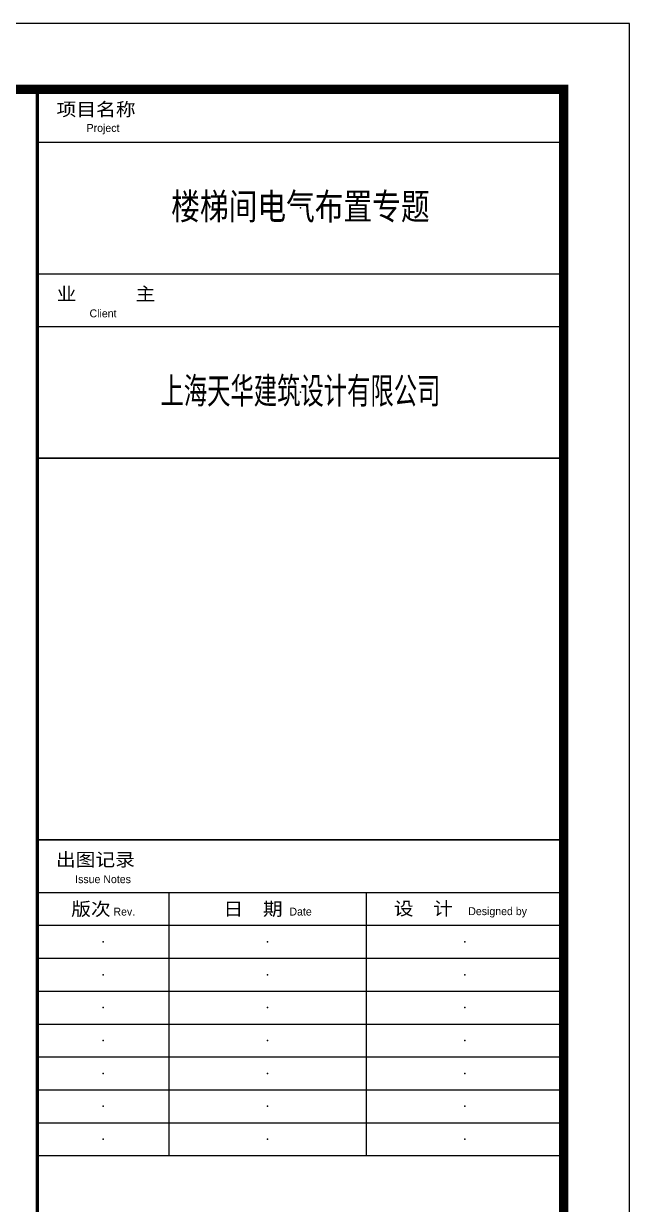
# Model space of a CAD drawing. Header units: millimetres. Extents: x -714894 to -19295, y 3400 to 234118.
# Drawn here: x -334955 to -325747, y 149058 to 166998 of the extents above; entities that cross this region are included whole.
import ezdxf
from ezdxf.enums import TextEntityAlignment as Align

# ---------------------------------------------------------------- set-up
doc = ezdxf.new("R2010")
doc.units = ezdxf.units.MM
doc.header["$LTSCALE"] = 500
doc.layers.add('C-SHET-SHET', color=144, linetype='Continuous')
doc.styles.add('STYLEP4', font='GOTHIC.TTF')
doc.styles.add('TH-STYLE1', font='Stfangso_0.ttf', dxfattribs={"width": 0.65})
doc.styles.add('TH-STYLE2', font='', dxfattribs={"width": 0.8})
doc.styles.add('TuKuang', font='Stfangso_0.ttf', dxfattribs={"width": 1.1})
doc.styles.get('TH-STYLE2').set_extended_font_data('STXihei')

# ---------------------------------------------------------------- blocks, each defined once
blk = doc.blocks.new('SH_THAPE_A0L')
for p, q in [((1099, 823), (1179, 823)), ((1179, 774), (1179, 802)), ((1099, 795), (1179, 795)), ((1099, 709), (1179, 709)), ((1119, 709), (1119, 669)), ((1149, 709), (1149, 669)), ((1099, 704), (1179, 704)), ((1099, 699), (1179, 699)), ((1099, 694), (1179, 694)), ((1099, 689), (1179, 689)), ((1099, 684), (1179, 684)), ((1099, 679), (1179, 679)), ((1099, 674), (1179, 674))]:
    blk.add_line(p, q)
for points in [[(0, 0), (1189, 0), (1189, 841), (0, 841)], [(1179, 775), (1099, 775), (1099, 831), (1179, 831)], [(1099, 831), (1099, 803), (1179, 803), (1179, 831)], [(1179, 717), (1099, 717), (1099, 775), (1179, 775)], [(1179, 669), (1099, 669), (1099, 717), (1179, 717)]]:
    blk.add_lwpolyline(points, close=True)
at = {"const_width": 1.4}
blk.add_lwpolyline([(25, 831), (25, 10), (1179, 10), (1179, 831)], close=True, dxfattribs=at)
at = {"const_width": 0.5}
blk.add_lwpolyline([(1099, 831), (1099, 10)], dxfattribs=at)
for p in [(1139, 813), (1139, 785), (1109, 701.5), (1134, 701.5), (1164, 701.5), (1109, 696.5), (1134, 696.5), (1164, 696.5), (1109, 691.5), (1134, 691.5), (1164, 691.5), (1109, 686.5), (1134, 686.5), (1164, 686.5), (1109, 681.5), (1134, 681.5), (1164, 681.5), (1109, 676.5), (1134, 676.5), (1164, 676.5), (1109, 671.5), (1134, 671.5), (1164, 671.5)]:
    blk.add_point(p)
at = {"style": 'TuKuang', "width": 1.1}
for s, p in [('项目名称', (1101.94, 826.98)), ('业      主', (1101.95, 798.95)), ('出图记录', (1101.84, 712.99)), ('版次', (1104.16, 705.48)), ('日  期', (1127.3, 705.49)), ('设  计  ', (1153.19, 705.55))]:
    blk.add_text(s, height=2, dxfattribs=at).set_placement(p)
at = {"style": 'STYLEP4'}
for s, p in [('Project', (1109, 825)), ('Client', (1109, 797)), ('Issue Notes', (1109, 711))]:
    blk.add_text(s, height=1.2, dxfattribs=at).set_placement(p, align=Align.MIDDLE)
for s, p in [('Rev.', (1110.58, 705.48)), ('Date', (1137.33, 705.49)), ('Designed by', (1164.51, 705.55))]:
    blk.add_text(s, height=1.2, dxfattribs=at).set_placement(p)

msp = doc.modelspace()

# ---------------------------------------------------------------- block references
at = {"layer": 'C-SHET-SHET', "xscale": 100, "yscale": 100, "zscale": 100}
msp.add_blockref('SH_THAPE_A0L', (-444647.48, 82897.79), dxfattribs=at)

# ---------------------------------------------------------------- texts
at = {"layer": 'C-SHET-SHET', "char_height": 400, "attachment_point": 5}
for s, insert, style in [('楼梯间电气布置专题', (-330747.48, 164197.79), 'TH-STYLE2'), ('上海天华建筑设计有限公司', (-330747.48, 161397.79), 'TH-STYLE1')]:
    msp.add_mtext(s, dxfattribs=dict(at, insert=insert, style=style))

doc.saveas('drawing.dxf')
